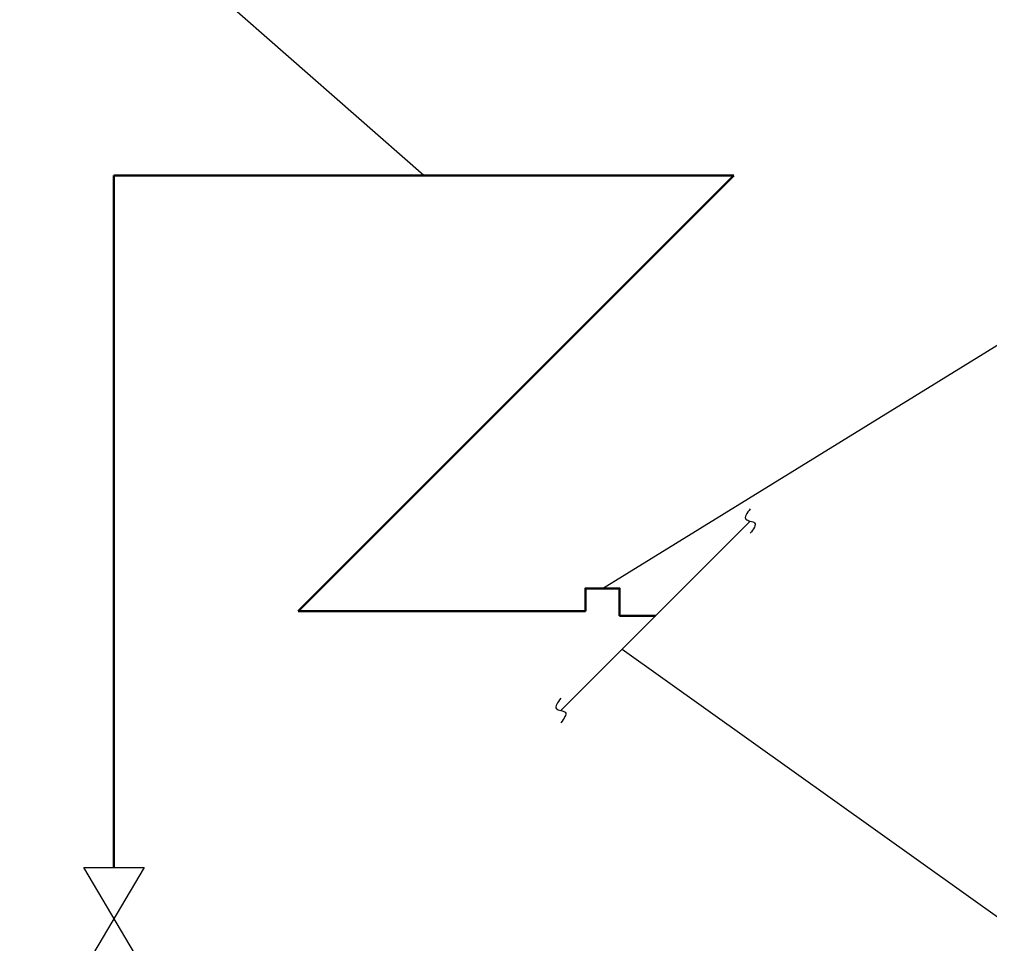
# Model space of a CAD drawing. Header units: millimetres. Extents: x -10178924 to 11692288, y -947381 to 58396.
# Drawn here: x -161618 to -159633, y -102283 to -100392 of the extents above; entities that cross this region are included whole.
import ezdxf
from ezdxf import colors
from ezdxf.entities.mleader import LeaderData, LeaderLine
from ezdxf.math import Vec2, Vec3

# ---------------------------------------------------------------- set-up
doc = ezdxf.new("R2010")
doc.units = ezdxf.units.MM
for name, color, linetype, lineweight in [('!К1', 32, 'Continuous', 30), ('PDF _0', 7, 'Continuous', 9), ('Выноски ВК', 7, 'Continuous', 0), ('К1н', 42, 'Continuous', 30)]:
    doc.layers.add(name, color=color, linetype=linetype, lineweight=lineweight)
doc.layers.add('_надписи канализация', color=7, linetype='Continuous')
doc.styles.add('ISOCPEUR', font='isocpeui.ttf', dxfattribs={"width": 0.9})
doc.styles.add('PDF ISOCPEUR', font='isocpeur.ttf')

# ---------------------------------------------------------------- blocks, each defined once
blk = doc.blocks.new('_None')

msp = doc.modelspace()

# ---------------------------------------------------------------- linework, layer by layer
at = {"layer": '!К1', "color": 252, "lineweight": 5, "true_color": 0x939598}
msp.add_lwpolyline([(-160123.2, -101419.2), (-160510.3, -101806.3)], dxfattribs=at)
for points in [[(-160122.7, -101393.7), (-160131.6, -101415), (-160122.7, -101418.7), (-160113.9, -101422.3), (-160122.7, -101443.7)], [(-160510.3, -101781.3), (-160519.2, -101802.6), (-160510.3, -101806.3), (-160501.5, -101809.9), (-160510.3, -101831.3)]]:
    msp.add_spline(points, degree=3, dxfattribs=at)
at = {"layer": 'PDF _0', "lineweight": 0}
msp.add_lwpolyline([(-161363, -102336.3), (-161486.1, -102127.5), (-161363, -102127.5), (-161486.1, -102336.3)], close=True, dxfattribs=at)
at = {"layer": 'К1н'}
for p, q in [((-161424.6, -100711.4), (-160156.7, -100711.3)), ((-160156.7, -100711.3), (-161048, -101602.7)), ((-161048, -101602.7), (-160460.1, -101602.7))]:
    msp.add_line(p, q, dxfattribs=at)
for points in [[(-161424.6, -100711.4), (-161424.6, -102127.5)], [(-160460.1, -101602.7), (-160460.1, -101556.4), (-160390.1, -101556.4), (-160390.1, -101612.7)], [(-160390.1, -101612.7), (-160316.8, -101612.7)]]:
    msp.add_lwpolyline(points, dxfattribs=at)

# ---------------------------------------------------------------- leaders
at = {"layer": '_надписи канализация', "lineweight": -2}
ml = msp.add_multileader_mtext('Standard', dxfattribs=at)
ml.set_content('\\A1;Гаситель напора', color=256, style='ISOCPEUR')
ml.set_leader_properties(lineweight=13)
ml.set_arrow_properties(name='NONE')
ml.build(insert=Vec2(0, 0))
ml.multileader.update_dxf_attribs({"text_left_attachment_type": 6, "text_right_attachment_type": 6, "dogleg_length": 100, "arrow_head_size": 300, "scale": 100})
ctx = ml.context
ctx.base_point, ctx.scale, ctx.char_height, ctx.arrow_head_size, ctx.landing_gap_size, ctx.plane_origin = Vec3(-159044.1, -100766.3), 100, 250, 300, 0.09, Vec3(-167414.3, -99935.1)
ctx.left_attachment, ctx.right_attachment, ctx.text_align_type = 6, 6, 1
notes = []
notes.append((ctx, [(0, (1, 1, 0), (-159144.1, -100766.3), (1, 0), 100, [(1, [(-160425.1, -101556.4)], 0, [])])]))
ctx.mtext.insert, ctx.mtext.width, ctx.mtext.alignment, ctx.mtext.flow_direction = Vec3(-157802.1, -100441.3), 5926.326, 2, 5
ml = msp.add_multileader_mtext('Standard', dxfattribs=at)
ml.set_content('\\A1;Приямок{\\Fisocp3|c204; }800{\\fArial|b0|i0|c204|p34;х}800х800(h)\\P{\\fArial|b0|i0|c204|p34;с\\Fisocp3|c204; }насосом дренажным {\\A0;\\H0.91667x;ГНОМ 10-10Г\\A1;\\H1.09091x; \\PN=1,1 кВт \\P (1 раб)\\Fisocp3|c204; \\fISOCPEUR|b0|i0|c204|p34;(закрыть рифленым железом)}', color=256, style='ISOCPEUR')
ml.set_leader_properties(lineweight=13)
ml.set_arrow_properties(name='NONE')
ml.build(insert=Vec2(0, 0))
ml.multileader.update_dxf_attribs({"text_left_attachment_type": 6, "text_right_attachment_type": 6, "dogleg_length": 100, "arrow_head_size": 300, "scale": 100})
ctx = ml.context
ctx.base_point, ctx.scale, ctx.char_height, ctx.arrow_head_size, ctx.landing_gap_size, ctx.plane_origin = Vec3(-167644.4, -101824.5), 100, 250, 300, 0.09, Vec3(-168575.1, -100888.7)
ctx.left_attachment, ctx.right_attachment, ctx.text_align_type = 6, 6, 1
notes.append((ctx, [(1, (1, 1, 0), (-162189.6, -101824.5), (-1, 0), 100, [(1, [(-161356.7, -102837.1)], 0, [])])]))
ctx.mtext.insert, ctx.mtext.width, ctx.mtext.alignment, ctx.mtext.flow_direction = Vec3(-165214.7, -101499.5), 5926.326, 2, 5
ml = msp.add_multileader_mtext('Standard', dxfattribs=at)
ml.set_content('\\A1;Система К1', color=256, style='ISOCPEUR')
ml.set_leader_properties(lineweight=13)
ml.set_arrow_properties(name='NONE')
ml.build(insert=Vec2(0, 0))
ml.multileader.update_dxf_attribs({"text_left_attachment_type": 6, "text_right_attachment_type": 6, "dogleg_length": 100, "arrow_head_size": 300, "scale": 100})
ctx = ml.context
ctx.base_point, ctx.scale, ctx.char_height, ctx.arrow_head_size, ctx.landing_gap_size, ctx.plane_origin = Vec3(-159502.3, -102239), 100, 250, 300, 0.09, Vec3(-167374.2, -100059.6)
ctx.left_attachment, ctx.right_attachment, ctx.text_align_type = 6, 6, 1
notes.append((ctx, [(0, (1, 1, 0), (-159602.3, -102239), (1, 0), 100, [(1, [(-160385.1, -101681)], 0, [])])]))
ctx.mtext.insert, ctx.mtext.width, ctx.mtext.alignment, ctx.mtext.flow_direction = Vec3(-158660.3, -101939), 5926.326, 2, 5
at = {"layer": 'Выноски ВК', "ltscale": 50}
ml = msp.add_multileader_mtext('Standard', dxfattribs=at)
ml.set_content('Кдн\\P%%C40', color=256, style='PDF ISOCPEUR')
ml.set_leader_properties(color=256, linetype='ByLayer', lineweight=-1)
ml.set_arrow_properties(name='NONE')
ml.build(insert=Vec2(0, 0))
ml.multileader.update_dxf_attribs({"text_left_attachment_type": 6, "text_right_attachment_type": 6, "dogleg_length": 100, "arrow_head_size": 300})
ctx = ml.context
ctx.base_point, ctx.char_height, ctx.arrow_head_size, ctx.landing_gap_size, ctx.plane_origin = Vec3(-162361.7, -99806.9), 200, 300, 0, Vec3(-159708.8, -109367.5)
ctx.left_attachment, ctx.right_attachment, ctx.text_align_type = 6, 6, 2
notes.append((ctx, [(1, (1, 1, 0), (-161821.7, -99806.9), (-1, 0), 100, [(0, [(-160790.6, -100711.3)], 0, [])])]))
ctx.mtext.insert, ctx.mtext.width, ctx.mtext.alignment, ctx.mtext.flow_direction = Vec3(-161921.7, -99566.9), 513.532, 3, 5
for ctx, leaders in notes:
    for number, flags, end, landing, length, lines in leaders:
        leader = LeaderData()
        leader.index, (leader.has_last_leader_line, leader.has_dogleg_vector, leader.attachment_direction) = number, flags
        leader.last_leader_point, leader.dogleg_vector, leader.dogleg_length = Vec3(end), Vec3(landing), length
        for number, points, colour, breaks in lines:
            line = LeaderLine()
            line.index, line.vertices, line.color, line.breaks = number, Vec3.list(points), colors.encode_raw_color(colour), breaks
            leader.lines.append(line)
        ctx.leaders.append(leader)

doc.saveas('drawing.dxf')
